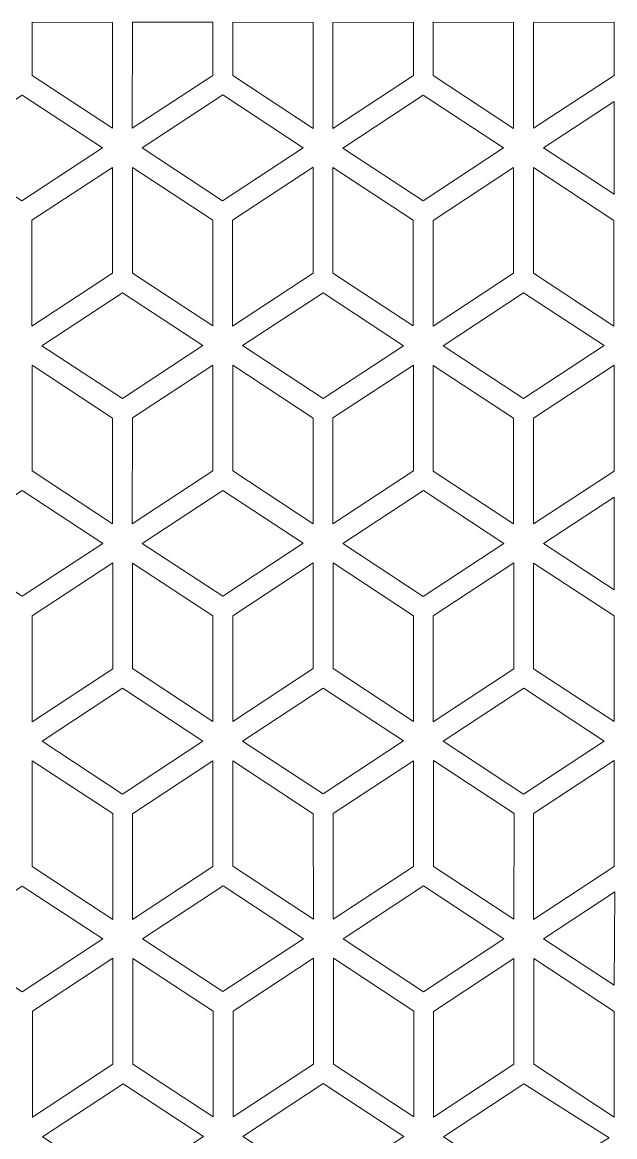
# Model space of a CAD drawing. Header units: centimetres. Extents: x -127 to 127, y -127 to 127.
# Drawn here: x 60.9 to 127.2, y 2 to 126.7 of the extents above; entities that cross this region are included whole.
import ezdxf

# ---------------------------------------------------------------- set-up
doc = ezdxf.new("R2010")
doc.units = ezdxf.units.CM
doc.header["$MEASUREMENT"] = 0
doc.layers.add('layer 1', color=7, linetype='Continuous')

msp = doc.modelspace()

# ---------------------------------------------------------------- linework, layer by layer
at = {"layer": 'layer 1', "color": 114, "lineweight": 9}
for points, knots in [([(61.95754, 126.73651), (61.95754, 126.73651), (61.95754, 120.79674), (61.95754, 120.79674), (61.95754, 120.79674), (61.95754, 120.79674), (70.95972, 114.88227), (70.95972, 114.88227), (70.95972, 114.88227), (70.95972, 114.88227), (70.95972, 126.7112), (70.95972, 126.7112), (70.95972, 126.7112), (70.95972, 126.7112), (61.95754, 126.73651), (61.95754, 126.73651)], [0, 0, 0, 0, 0.2, 0.2, 0.2, 0.2, 0.4, 0.4, 0.4, 0.4, 0.6, 0.6, 0.6, 0.6, 1, 1, 1, 1]), ([(73.19587, 126.73651), (73.19587, 126.73651), (73.17039, 114.86376), (73.17039, 114.86376), (73.17039, 114.86376), (73.17039, 114.86376), (82.18966, 120.78941), (82.18966, 120.78941), (82.18966, 120.78941), (82.18966, 120.78941), (82.18966, 126.73653), (82.18966, 126.73653), (82.18966, 126.73653), (82.18966, 126.73653), (73.19587, 126.73651), (73.19587, 126.73651)], [0, 0, 0, 0, 0.2, 0.2, 0.2, 0.2, 0.4, 0.4, 0.4, 0.4, 0.6, 0.6, 0.6, 0.6, 1, 1, 1, 1]), ([(84.42264, 126.73653), (84.42264, 126.73653), (84.42264, 120.77555), (84.42264, 120.77555), (84.42264, 120.77555), (84.42264, 120.77555), (93.42483, 114.86109), (93.42483, 114.86109), (93.42483, 114.86109), (93.42483, 114.86109), (93.42483, 126.72243), (93.42483, 126.72243), (93.42483, 126.72243), (93.42483, 126.72243), (84.42264, 126.73653), (84.42264, 126.73653)], [0, 0, 0, 0, 0.2, 0.2, 0.2, 0.2, 0.4, 0.4, 0.4, 0.4, 0.6, 0.6, 0.6, 0.6, 1, 1, 1, 1]), ([(95.63156, 126.70504), (95.63156, 126.70504), (95.63158, 114.84896), (95.63158, 114.84896), (95.63158, 114.84896), (95.63158, 114.84896), (104.65084, 120.77466), (104.65084, 120.77466), (104.65084, 120.77466), (104.65084, 120.77466), (104.65084, 126.73653), (104.65084, 126.73653), (104.65084, 126.73653), (104.65084, 126.73653), (95.63156, 126.70504), (95.63156, 126.70504)], [0, 0, 0, 0, 0.2, 0.2, 0.2, 0.2, 0.4, 0.4, 0.4, 0.4, 0.6, 0.6, 0.6, 0.6, 1, 1, 1, 1]), ([(106.87659, 126.73653), (106.87659, 126.73653), (106.87659, 120.76554), (106.87659, 120.76554), (106.87659, 120.76554), (106.87659, 120.76554), (115.87878, 114.85108), (115.87878, 114.85108), (115.87878, 114.85108), (115.87878, 114.85108), (115.87878, 126.73102), (115.87878, 126.73102), (115.87878, 126.73102), (115.87878, 126.73102), (106.87659, 126.73653), (106.87659, 126.73653)], [0, 0, 0, 0, 0.2, 0.2, 0.2, 0.2, 0.4, 0.4, 0.4, 0.4, 0.6, 0.6, 0.6, 0.6, 1, 1, 1, 1]), ([(127.1159, 126.73653), (127.1159, 126.73653), (127.11593, 120.79058), (127.11593, 120.79058), (127.11593, 120.79058), (127.11593, 120.79058), (118.09667, 114.86488), (118.09667, 114.86488), (118.09667, 114.86488), (118.09667, 114.86488), (118.09666, 126.71627), (118.09666, 126.71627), (118.09666, 126.71627), (118.09666, 126.71627), (127.1159, 126.73653), (127.1159, 126.73653)], [0, 0, 0, 0, 0.2, 0.2, 0.2, 0.2, 0.4, 0.4, 0.4, 0.4, 0.6, 0.6, 0.6, 0.6, 1, 1, 1, 1]), ([(60.82454, 106.74784), (60.82454, 106.74784), (51.82239, 112.66229), (51.82239, 112.66229), (51.82239, 112.66229), (51.82239, 112.66229), (60.84164, 118.58795), (60.84164, 118.58795), (60.84164, 118.58795), (60.84164, 118.58795), (69.84383, 112.67351), (69.84383, 112.67351), (69.84383, 112.67351), (69.84383, 112.67351), (60.82454, 106.74784), (60.82454, 106.74784)], [0, 0, 0, 0, 0.2, 0.2, 0.2, 0.2, 0.4, 0.4, 0.4, 0.4, 0.6, 0.6, 0.6, 0.6, 1, 1, 1, 1]), ([(83.27849, 106.75643), (83.27849, 106.75643), (74.27634, 112.67088), (74.27634, 112.67088), (74.27634, 112.67088), (74.27634, 112.67088), (83.29558, 118.59654), (83.29558, 118.59654), (83.29558, 118.59654), (83.29558, 118.59654), (92.29777, 112.6821), (92.29777, 112.6821), (92.29777, 112.6821), (92.29777, 112.6821), (83.27849, 106.75643), (83.27849, 106.75643)], [0, 0, 0, 0, 0.2, 0.2, 0.2, 0.2, 0.4, 0.4, 0.4, 0.4, 0.6, 0.6, 0.6, 0.6, 1, 1, 1, 1]), ([(105.73966, 106.74168), (105.73966, 106.74168), (96.73751, 112.65613), (96.73751, 112.65613), (96.73751, 112.65613), (96.73751, 112.65613), (105.75675, 118.58179), (105.75675, 118.58179), (105.75675, 118.58179), (105.75675, 118.58179), (114.75894, 112.66735), (114.75894, 112.66735), (114.75894, 112.66735), (114.75894, 112.66735), (105.73966, 106.74168), (105.73966, 106.74168)], [0, 0, 0, 0, 0.2, 0.2, 0.2, 0.2, 0.4, 0.4, 0.4, 0.4, 0.6, 0.6, 0.6, 0.6, 1, 1, 1, 1]), ([(127.11947, 107.48839), (127.11947, 107.48839), (119.21613, 112.68089), (119.21613, 112.68089), (119.21613, 112.68089), (119.21613, 112.68089), (127.11947, 117.87339), (127.11947, 117.87339), (127.11947, 117.87339), (127.11947, 117.87339), (127.11947, 107.50073), (127.11947, 107.50073), (127.11947, 107.50073), (127.11947, 107.50073), (127.11947, 107.49693), (127.11947, 107.49693), (127.11947, 107.49693), (127.11947, 107.49693), (127.11947, 107.49332), (127.11947, 107.49332), (127.11947, 107.49332), (127.11947, 107.49332), (127.11947, 107.49092), (127.11947, 107.49092), (127.11947, 107.49092), (127.11947, 107.49092), (127.11947, 107.48944), (127.11947, 107.48944), (127.11947, 107.48944), (127.11947, 107.48944), (127.11947, 107.4887), (127.11947, 107.4887), (127.11947, 107.4887), (127.11947, 107.4887), (127.11947, 107.48842), (127.11947, 107.48842), (127.11947, 107.48842), (127.11947, 107.48842), (127.11947, 107.48839), (127.11947, 107.48839)], [0, 0, 0, 0, 0.090909091, 0.090909091, 0.090909091, 0.090909091, 0.181818182, 0.181818182, 0.181818182, 0.181818182, 0.272727273, 0.272727273, 0.272727273, 0.272727273, 0.363636364, 0.363636364, 0.363636364, 0.363636364, 0.454545455, 0.454545455, 0.454545455, 0.454545455, 0.545454545, 0.545454545, 0.545454545, 0.545454545, 0.636363636, 0.636363636, 0.636363636, 0.636363636, 0.727272727, 0.727272727, 0.727272727, 0.727272727, 0.818181818, 0.818181818, 0.818181818, 0.818181818, 1, 1, 1, 1]), ([(70.96328, 110.48953), (70.96328, 110.48953), (61.94401, 104.56384), (61.94401, 104.56384), (61.94401, 104.56384), (61.94401, 104.56384), (61.94402, 92.71245), (61.94402, 92.71245), (61.94402, 92.71245), (61.94402, 92.71245), (70.96328, 98.63815), (70.96328, 98.63815), (70.96328, 98.63815), (70.96328, 98.63815), (70.96328, 110.48953), (70.96328, 110.48953)], [0, 0, 0, 0, 0.2, 0.2, 0.2, 0.2, 0.4, 0.4, 0.4, 0.4, 0.6, 0.6, 0.6, 0.6, 1, 1, 1, 1]), ([(73.1851, 98.64938), (73.1851, 98.64938), (82.18729, 92.73494), (82.18729, 92.73494), (82.18729, 92.73494), (82.18729, 92.73494), (82.18729, 104.56384), (82.18729, 104.56384), (82.18729, 104.56384), (82.18729, 104.56384), (73.1851, 110.4783), (73.1851, 110.4783), (73.1851, 110.4783), (73.1851, 110.4783), (73.1851, 98.64938), (73.1851, 98.64938)], [0, 0, 0, 0, 0.2, 0.2, 0.2, 0.2, 0.4, 0.4, 0.4, 0.4, 0.6, 0.6, 0.6, 0.6, 1, 1, 1, 1]), ([(93.41723, 110.49812), (93.41723, 110.49812), (84.39795, 104.57243), (84.39795, 104.57243), (84.39795, 104.57243), (84.39795, 104.57243), (84.39797, 92.72104), (84.39797, 92.72104), (84.39797, 92.72104), (84.39797, 92.72104), (93.41723, 98.64674), (93.41723, 98.64674), (93.41723, 98.64674), (93.41723, 98.64674), (93.41723, 110.49812), (93.41723, 110.49812)], [0, 0, 0, 0, 0.2, 0.2, 0.2, 0.2, 0.4, 0.4, 0.4, 0.4, 0.6, 0.6, 0.6, 0.6, 1, 1, 1, 1]), ([(104.64124, 92.74351), (104.64124, 92.74351), (95.63511, 98.66055), (95.63511, 98.66055), (95.63511, 98.66055), (95.63511, 98.66055), (95.63905, 110.48689), (95.63905, 110.48689), (95.63905, 110.48689), (95.63905, 110.48689), (104.64124, 104.57243), (104.64124, 104.57243), (104.64124, 104.57243), (104.64124, 104.57243), (104.64124, 92.74351), (104.64124, 92.74351)], [0, 0, 0, 0, 0.2, 0.2, 0.2, 0.2, 0.4, 0.4, 0.4, 0.4, 0.6, 0.6, 0.6, 0.6, 1, 1, 1, 1]), ([(115.87839, 110.48337), (115.87839, 110.48337), (106.85912, 104.55768), (106.85912, 104.55768), (106.85912, 104.55768), (106.85912, 104.55768), (106.85913, 92.70629), (106.85913, 92.70629), (106.85913, 92.70629), (106.85913, 92.70629), (115.87839, 98.63199), (115.87839, 98.63199), (115.87839, 98.63199), (115.87839, 98.63199), (115.87839, 110.48337), (115.87839, 110.48337)], [0, 0, 0, 0, 0.2, 0.2, 0.2, 0.2, 0.4, 0.4, 0.4, 0.4, 0.6, 0.6, 0.6, 0.6, 1, 1, 1, 1]), ([(127.1024, 92.72876), (127.1024, 92.72876), (118.1002, 98.64323), (118.1002, 98.64323), (118.1002, 98.64323), (118.1002, 98.64323), (118.10022, 110.47214), (118.10022, 110.47214), (118.10022, 110.47214), (118.10022, 110.47214), (127.1024, 104.55768), (127.1024, 104.55768), (127.1024, 104.55768), (127.1024, 104.55768), (127.1024, 92.72876), (127.1024, 92.72876)], [0, 0, 0, 0, 0.2, 0.2, 0.2, 0.2, 0.4, 0.4, 0.4, 0.4, 0.6, 0.6, 0.6, 0.6, 1, 1, 1, 1]), ([(72.06565, 84.61403), (72.06565, 84.61403), (63.0635, 90.52848), (63.0635, 90.52848), (63.0635, 90.52848), (63.0635, 90.52848), (72.08274, 96.45414), (72.08274, 96.45414), (72.08274, 96.45414), (72.08274, 96.45414), (81.08493, 90.5397), (81.08493, 90.5397), (81.08493, 90.5397), (81.08493, 90.5397), (72.06565, 84.61403), (72.06565, 84.61403)], [0, 0, 0, 0, 0.2, 0.2, 0.2, 0.2, 0.4, 0.4, 0.4, 0.4, 0.6, 0.6, 0.6, 0.6, 1, 1, 1, 1]), ([(85.52501, 90.54203), (85.52501, 90.54203), (94.54502, 84.61589), (94.54502, 84.61589), (94.54502, 84.61589), (94.54502, 84.61589), (103.53494, 90.52228), (103.53494, 90.52228), (103.53494, 90.52228), (103.53494, 90.52228), (94.5367, 96.46272), (94.5367, 96.46272), (94.5367, 96.46272), (94.5367, 96.46272), (85.52501, 90.54203), (85.52501, 90.54203)], [0, 0, 0, 0, 0.2, 0.2, 0.2, 0.2, 0.4, 0.4, 0.4, 0.4, 0.6, 0.6, 0.6, 0.6, 1, 1, 1, 1]), ([(116.98076, 84.60787), (116.98076, 84.60787), (107.97861, 90.52232), (107.97861, 90.52232), (107.97861, 90.52232), (107.97861, 90.52232), (116.99786, 96.44799), (116.99786, 96.44799), (116.99786, 96.44799), (116.99786, 96.44799), (126.00005, 90.53354), (126.00005, 90.53354), (126.00005, 90.53354), (126.00005, 90.53354), (116.98076, 84.60787), (116.98076, 84.60787)], [0, 0, 0, 0, 0.2, 0.2, 0.2, 0.2, 0.4, 0.4, 0.4, 0.4, 0.6, 0.6, 0.6, 0.6, 1, 1, 1, 1]), ([(70.95213, 70.5972), (70.95213, 70.5972), (70.96329, 82.4188), (70.96329, 82.4188), (70.96329, 82.4188), (70.96329, 82.4188), (61.9611, 88.33323), (61.9611, 88.33323), (61.9611, 88.33323), (61.9611, 88.33323), (61.96109, 76.50435), (61.96109, 76.50435), (61.96109, 76.50435), (61.96109, 76.50435), (70.95213, 70.5972), (70.95213, 70.5972)], [0, 0, 0, 0, 0.2, 0.2, 0.2, 0.2, 0.4, 0.4, 0.4, 0.4, 0.6, 0.6, 0.6, 0.6, 1, 1, 1, 1]), ([(73.18511, 82.43472), (73.18511, 82.43472), (73.17397, 70.57597), (73.17397, 70.57597), (73.17397, 70.57597), (73.17397, 70.57597), (82.2044, 76.50899), (82.2044, 76.50899), (82.2044, 76.50899), (82.2044, 76.50899), (82.20225, 88.35897), (82.20225, 88.35897), (82.20225, 88.35897), (82.20225, 88.35897), (73.18511, 82.43472), (73.18511, 82.43472)], [0, 0, 0, 0, 0.2, 0.2, 0.2, 0.2, 0.4, 0.4, 0.4, 0.4, 0.6, 0.6, 0.6, 0.6, 1, 1, 1, 1]), ([(93.4284, 70.59114), (93.4284, 70.59114), (93.4284, 82.43003), (93.4284, 82.43003), (93.4284, 82.43003), (93.4284, 82.43003), (84.41505, 88.34182), (84.41505, 88.34182), (84.41505, 88.34182), (84.41505, 88.34182), (84.42621, 76.50559), (84.42621, 76.50559), (84.42621, 76.50559), (84.42621, 76.50559), (93.4284, 70.59114), (93.4284, 70.59114)], [0, 0, 0, 0, 0.2, 0.2, 0.2, 0.2, 0.4, 0.4, 0.4, 0.4, 0.6, 0.6, 0.6, 0.6, 1, 1, 1, 1]), ([(104.65833, 88.36431), (104.65833, 88.36431), (95.63906, 82.43862), (95.63906, 82.43862), (95.63906, 82.43862), (95.63906, 82.43862), (95.63907, 70.58723), (95.63907, 70.58723), (95.63907, 70.58723), (95.63907, 70.58723), (104.65833, 76.51293), (104.65833, 76.51293), (104.65833, 76.51293), (104.65833, 76.51293), (104.65833, 88.36431), (104.65833, 88.36431)], [0, 0, 0, 0, 0.2, 0.2, 0.2, 0.2, 0.4, 0.4, 0.4, 0.4, 0.6, 0.6, 0.6, 0.6, 1, 1, 1, 1]), ([(115.87841, 82.41264), (115.87841, 82.41264), (106.87622, 88.32711), (106.87622, 88.32711), (106.87622, 88.32711), (106.87622, 88.32711), (106.87622, 76.49818), (106.87622, 76.49818), (106.87622, 76.49818), (106.87622, 76.49818), (115.87841, 70.58371), (115.87841, 70.58371), (115.87841, 70.58371), (115.87841, 70.58371), (115.87841, 82.41264), (115.87841, 82.41264)], [0, 0, 0, 0, 0.2, 0.2, 0.2, 0.2, 0.4, 0.4, 0.4, 0.4, 0.6, 0.6, 0.6, 0.6, 1, 1, 1, 1]), ([(127.1195, 88.34956), (127.1195, 88.34956), (118.10023, 82.42387), (118.10023, 82.42387), (118.10023, 82.42387), (118.10023, 82.42387), (118.10024, 70.57248), (118.10024, 70.57248), (118.10024, 70.57248), (118.10024, 70.57248), (127.1195, 76.49818), (127.1195, 76.49818), (127.1195, 76.49818), (127.1195, 76.49818), (127.1195, 88.34956), (127.1195, 88.34956)], [0, 0, 0, 0, 0.2, 0.2, 0.2, 0.2, 0.4, 0.4, 0.4, 0.4, 0.6, 0.6, 0.6, 0.6, 1, 1, 1, 1]), ([(60.84165, 62.469), (60.84165, 62.469), (51.8395, 68.38344), (51.8395, 68.38344), (51.8395, 68.38344), (51.8395, 68.38344), (60.85875, 74.30911), (60.85875, 74.30911), (60.85875, 74.30911), (60.85875, 74.30911), (69.86093, 68.39466), (69.86093, 68.39466), (69.86093, 68.39466), (69.86093, 68.39466), (60.84165, 62.469), (60.84165, 62.469)], [0, 0, 0, 0, 0.2, 0.2, 0.2, 0.2, 0.4, 0.4, 0.4, 0.4, 0.6, 0.6, 0.6, 0.6, 1, 1, 1, 1]), ([(83.2956, 62.47759), (83.2956, 62.47759), (74.29345, 68.39203), (74.29345, 68.39203), (74.29345, 68.39203), (74.29345, 68.39203), (83.31269, 74.3177), (83.31269, 74.3177), (83.31269, 74.3177), (83.31269, 74.3177), (92.31488, 68.40325), (92.31488, 68.40325), (92.31488, 68.40325), (92.31488, 68.40325), (83.2956, 62.47759), (83.2956, 62.47759)], [0, 0, 0, 0, 0.2, 0.2, 0.2, 0.2, 0.4, 0.4, 0.4, 0.4, 0.6, 0.6, 0.6, 0.6, 1, 1, 1, 1]), ([(105.75676, 62.46284), (105.75676, 62.46284), (96.75461, 68.37728), (96.75461, 68.37728), (96.75461, 68.37728), (96.75461, 68.37728), (105.77386, 74.30295), (105.77386, 74.30295), (105.77386, 74.30295), (105.77386, 74.30295), (114.77605, 68.3885), (114.77605, 68.3885), (114.77605, 68.3885), (114.77605, 68.3885), (105.75676, 62.46284), (105.75676, 62.46284)], [0, 0, 0, 0, 0.2, 0.2, 0.2, 0.2, 0.4, 0.4, 0.4, 0.4, 0.6, 0.6, 0.6, 0.6, 1, 1, 1, 1]), ([(127.11946, 63.19835), (127.11946, 63.19835), (119.21969, 68.38849), (119.21969, 68.38849), (119.21969, 68.38849), (119.21969, 68.38849), (127.11947, 73.57866), (127.11947, 73.57866), (127.11947, 73.57866), (127.11947, 73.57866), (127.11946, 63.19835), (127.11946, 63.19835)], [0, 0, 0, 0, 0.25, 0.25, 0.25, 0.25, 0.5, 0.5, 0.5, 0.5, 1, 1, 1, 1]), ([(70.98039, 66.21068), (70.98039, 66.21068), (61.96112, 60.28499), (61.96112, 60.28499), (61.96112, 60.28499), (61.96112, 60.28499), (61.96113, 48.4336), (61.96113, 48.4336), (61.96113, 48.4336), (61.96113, 48.4336), (70.98039, 54.3593), (70.98039, 54.3593), (70.98039, 54.3593), (70.98039, 54.3593), (70.98039, 66.21068), (70.98039, 66.21068)], [0, 0, 0, 0, 0.2, 0.2, 0.2, 0.2, 0.4, 0.4, 0.4, 0.4, 0.6, 0.6, 0.6, 0.6, 1, 1, 1, 1]), ([(82.19324, 60.28235), (82.19324, 60.28235), (73.19105, 66.19682), (73.19105, 66.19682), (73.19105, 66.19682), (73.19105, 66.19682), (73.19105, 54.36789), (73.19105, 54.36789), (73.19105, 54.36789), (73.19105, 54.36789), (82.19324, 48.45342), (82.19324, 48.45342), (82.19324, 48.45342), (82.19324, 48.45342), (82.19324, 60.28235), (82.19324, 60.28235)], [0, 0, 0, 0, 0.2, 0.2, 0.2, 0.2, 0.4, 0.4, 0.4, 0.4, 0.6, 0.6, 0.6, 0.6, 1, 1, 1, 1]), ([(93.43433, 66.21927), (93.43433, 66.21927), (84.41506, 60.29358), (84.41506, 60.29358), (84.41506, 60.29358), (84.41506, 60.29358), (84.41508, 48.44219), (84.41508, 48.44219), (84.41508, 48.44219), (84.41508, 48.44219), (93.43433, 54.36789), (93.43433, 54.36789), (93.43433, 54.36789), (93.43433, 54.36789), (93.43433, 66.21927), (93.43433, 66.21927)], [0, 0, 0, 0, 0.2, 0.2, 0.2, 0.2, 0.4, 0.4, 0.4, 0.4, 0.6, 0.6, 0.6, 0.6, 1, 1, 1, 1]), ([(104.65833, 48.46467), (104.65833, 48.46467), (95.65222, 54.38171), (95.65222, 54.38171), (95.65222, 54.38171), (95.65222, 54.38171), (95.65616, 66.20804), (95.65616, 66.20804), (95.65616, 66.20804), (95.65616, 66.20804), (104.65834, 60.29358), (104.65834, 60.29358), (104.65834, 60.29358), (104.65834, 60.29358), (104.65833, 48.46467), (104.65833, 48.46467)], [0, 0, 0, 0, 0.2, 0.2, 0.2, 0.2, 0.4, 0.4, 0.4, 0.4, 0.6, 0.6, 0.6, 0.6, 1, 1, 1, 1]), ([(115.8955, 66.20452), (115.8955, 66.20452), (106.87623, 60.27883), (106.87623, 60.27883), (106.87623, 60.27883), (106.87623, 60.27883), (106.87624, 48.42744), (106.87624, 48.42744), (106.87624, 48.42744), (106.87624, 48.42744), (115.8955, 54.35314), (115.8955, 54.35314), (115.8955, 54.35314), (115.8955, 54.35314), (115.8955, 66.20452), (115.8955, 66.20452)], [0, 0, 0, 0, 0.2, 0.2, 0.2, 0.2, 0.4, 0.4, 0.4, 0.4, 0.6, 0.6, 0.6, 0.6, 1, 1, 1, 1]), ([(127.11951, 48.44992), (127.11951, 48.44992), (127.11951, 60.27883), (127.11951, 60.27883), (127.11951, 60.27883), (127.11951, 60.27883), (118.11732, 66.19329), (118.11732, 66.19329), (118.11732, 66.19329), (118.11732, 66.19329), (118.11732, 54.36439), (118.11732, 54.36439), (118.11732, 54.36439), (118.11732, 54.36439), (127.11951, 48.44992), (127.11951, 48.44992)], [0, 0, 0, 0, 0.2, 0.2, 0.2, 0.2, 0.4, 0.4, 0.4, 0.4, 0.6, 0.6, 0.6, 0.6, 1, 1, 1, 1]), ([(81.08493, 46.24961), (81.08493, 46.24961), (72.08276, 40.33519), (72.08276, 40.33519), (72.08276, 40.33519), (72.08276, 40.33519), (63.08058, 46.24961), (63.08058, 46.24961), (63.08058, 46.24961), (63.08058, 46.24961), (72.09229, 52.17031), (72.09229, 52.17031), (72.09229, 52.17031), (72.09229, 52.17031), (81.08493, 46.24961), (81.08493, 46.24961)], [0, 0, 0, 0, 0.2, 0.2, 0.2, 0.2, 0.4, 0.4, 0.4, 0.4, 0.6, 0.6, 0.6, 0.6, 1, 1, 1, 1]), ([(94.53206, 52.16961), (94.53206, 52.16961), (103.55597, 46.26943), (103.55597, 46.26943), (103.55597, 46.26943), (103.55597, 46.26943), (94.5367, 40.34378), (94.5367, 40.34378), (94.5367, 40.34378), (94.5367, 40.34378), (85.53453, 46.2582), (85.53453, 46.2582), (85.53453, 46.2582), (85.53453, 46.2582), (94.53206, 52.16961), (94.53206, 52.16961)], [0, 0, 0, 0, 0.2, 0.2, 0.2, 0.2, 0.4, 0.4, 0.4, 0.4, 0.6, 0.6, 0.6, 0.6, 1, 1, 1, 1]), ([(126.01715, 46.25468), (126.01715, 46.25468), (116.99787, 40.32903), (116.99787, 40.32903), (116.99787, 40.32903), (116.99787, 40.32903), (107.9957, 46.24345), (107.9957, 46.24345), (107.9957, 46.24345), (107.9957, 46.24345), (117.01497, 52.16914), (117.01497, 52.16914), (117.01497, 52.16914), (117.01497, 52.16914), (126.01715, 46.25468), (126.01715, 46.25468)], [0, 0, 0, 0, 0.2, 0.2, 0.2, 0.2, 0.4, 0.4, 0.4, 0.4, 0.6, 0.6, 0.6, 0.6, 1, 1, 1, 1]), ([(61.96113, 44.06564), (61.96113, 44.06564), (70.9804, 38.13995), (70.9804, 38.13995), (70.9804, 38.13995), (70.9804, 38.13995), (70.98039, 26.28856), (70.98039, 26.28856), (70.98039, 26.28856), (70.98039, 26.28856), (61.96113, 32.21426), (61.96113, 32.21426), (61.96113, 32.21426), (61.96113, 32.21426), (61.96113, 44.06564), (61.96113, 44.06564)], [0, 0, 0, 0, 0.2, 0.2, 0.2, 0.2, 0.4, 0.4, 0.4, 0.4, 0.6, 0.6, 0.6, 0.6, 1, 1, 1, 1]), ([(73.20222, 38.12872), (73.20222, 38.12872), (82.20441, 44.04319), (82.20441, 44.04319), (82.20441, 44.04319), (82.20441, 44.04319), (82.20441, 32.21426), (82.20441, 32.21426), (82.20441, 32.21426), (82.20441, 32.21426), (73.20222, 26.29979), (73.20222, 26.29979), (73.20222, 26.29979), (73.20222, 26.29979), (73.20222, 38.12872), (73.20222, 38.12872)], [0, 0, 0, 0, 0.2, 0.2, 0.2, 0.2, 0.4, 0.4, 0.4, 0.4, 0.6, 0.6, 0.6, 0.6, 1, 1, 1, 1]), ([(93.45143, 26.33885), (93.45143, 26.33885), (84.42625, 32.26839), (84.42625, 32.26839), (84.42625, 32.26839), (84.42625, 32.26839), (84.42623, 44.0544), (84.42623, 44.0544), (84.42623, 44.0544), (84.42623, 44.0544), (93.4455, 38.12872), (93.4455, 38.12872), (93.4455, 38.12872), (93.4455, 38.12872), (93.45143, 26.33885), (93.45143, 26.33885)], [0, 0, 0, 0, 0.2, 0.2, 0.2, 0.2, 0.4, 0.4, 0.4, 0.4, 0.6, 0.6, 0.6, 0.6, 1, 1, 1, 1]), ([(95.67325, 38.14854), (95.67325, 38.14854), (104.67544, 44.06301), (104.67544, 44.06301), (104.67544, 44.06301), (104.67544, 44.06301), (104.67544, 32.23409), (104.67544, 32.23409), (104.67544, 32.23409), (104.67544, 32.23409), (95.67325, 26.31962), (95.67325, 26.31962), (95.67325, 26.31962), (95.67325, 26.31962), (95.67325, 38.14854), (95.67325, 38.14854)], [0, 0, 0, 0, 0.2, 0.2, 0.2, 0.2, 0.4, 0.4, 0.4, 0.4, 0.6, 0.6, 0.6, 0.6, 1, 1, 1, 1]), ([(106.89726, 32.22193), (106.89726, 32.22193), (115.89551, 26.30487), (115.89551, 26.30487), (115.89551, 26.30487), (115.89551, 26.30487), (115.91653, 38.14854), (115.91653, 38.14854), (115.91653, 38.14854), (115.91653, 38.14854), (106.89726, 44.07422), (106.89726, 44.07422), (106.89726, 44.07422), (106.89726, 44.07422), (106.89726, 32.22193), (106.89726, 32.22193)], [0, 0, 0, 0, 0.2, 0.2, 0.2, 0.2, 0.4, 0.4, 0.4, 0.4, 0.6, 0.6, 0.6, 0.6, 1, 1, 1, 1]), ([(127.13661, 44.07072), (127.13661, 44.07072), (118.11734, 38.14503), (118.11734, 38.14503), (118.11734, 38.14503), (118.11734, 38.14503), (118.11735, 26.29363), (118.11735, 26.29363), (118.11735, 26.29363), (118.11735, 26.29363), (127.13661, 32.21934), (127.13661, 32.21934), (127.13661, 32.21934), (127.13661, 32.21934), (127.13661, 44.07072), (127.13661, 44.07072)], [0, 0, 0, 0, 0.2, 0.2, 0.2, 0.2, 0.4, 0.4, 0.4, 0.4, 0.6, 0.6, 0.6, 0.6, 1, 1, 1, 1]), ([(51.85662, 24.10459), (51.85662, 24.10459), (60.85876, 18.19015), (60.85876, 18.19015), (60.85876, 18.19015), (60.85876, 18.19015), (69.86093, 24.10457), (69.86093, 24.10457), (69.86093, 24.10457), (69.86093, 24.10457), (60.85878, 30.01905), (60.85878, 30.01905), (60.85878, 30.01905), (60.85878, 30.01905), (51.85662, 24.10459), (51.85662, 24.10459)], [0, 0, 0, 0, 0.2, 0.2, 0.2, 0.2, 0.4, 0.4, 0.4, 0.4, 0.6, 0.6, 0.6, 0.6, 1, 1, 1, 1]), ([(74.33122, 24.12206), (74.33122, 24.12206), (83.32979, 18.20997), (83.32979, 18.20997), (83.32979, 18.20997), (83.32979, 18.20997), (92.33196, 24.12439), (92.33196, 24.12439), (92.33196, 24.12439), (92.33196, 24.12439), (83.35649, 30.05171), (83.35649, 30.05171), (83.35649, 30.05171), (83.35649, 30.05171), (74.33122, 24.12206), (74.33122, 24.12206)], [0, 0, 0, 0, 0.2, 0.2, 0.2, 0.2, 0.4, 0.4, 0.4, 0.4, 0.6, 0.6, 0.6, 0.6, 1, 1, 1, 1]), ([(114.79242, 24.11011), (114.79242, 24.11011), (105.77317, 30.03581), (105.77317, 30.03581), (105.77317, 30.03581), (105.77317, 30.03581), (96.77561, 24.12438), (96.77561, 24.12438), (96.77561, 24.12438), (96.77561, 24.12438), (105.79489, 18.19874), (105.79489, 18.19874), (105.79489, 18.19874), (105.79489, 18.19874), (114.79242, 24.11011), (114.79242, 24.11011)], [0, 0, 0, 0, 0.2, 0.2, 0.2, 0.2, 0.4, 0.4, 0.4, 0.4, 0.6, 0.6, 0.6, 0.6, 1, 1, 1, 1]), ([(127.11947, 18.93074), (127.11947, 18.93074), (119.23683, 24.10967), (119.23683, 24.10967), (119.23683, 24.10967), (119.23683, 24.10967), (127.19344, 29.37885), (127.19344, 29.37885), (127.19344, 29.37885), (127.19344, 29.37885), (127.11947, 18.93074), (127.11947, 18.93074)], [0, 0, 0, 0, 0.25, 0.25, 0.25, 0.25, 0.5, 0.5, 0.5, 0.5, 1, 1, 1, 1]), ([(61.99375, 4.14414), (61.99375, 4.14414), (71.01304, 10.06982), (71.01304, 10.06982), (71.01304, 10.06982), (71.01304, 10.06982), (71.01302, 21.94204), (71.01302, 21.94204), (71.01302, 21.94204), (71.01302, 21.94204), (61.99375, 16.01637), (61.99375, 16.01637), (61.99375, 16.01637), (61.99375, 16.01637), (61.99375, 4.14414), (61.99375, 4.14414)], [0, 0, 0, 0, 0.2, 0.2, 0.2, 0.2, 0.4, 0.4, 0.4, 0.4, 0.6, 0.6, 0.6, 0.6, 1, 1, 1, 1]), ([(82.23703, 16.01637), (82.23703, 16.01637), (73.23485, 21.93084), (73.23485, 21.93084), (73.23485, 21.93084), (73.23485, 21.93084), (73.23485, 10.10191), (73.23485, 10.10191), (73.23485, 10.10191), (73.23485, 10.10191), (82.23703, 4.18744), (82.23703, 4.18744), (82.23703, 4.18744), (82.23703, 4.18744), (82.23703, 16.01637), (82.23703, 16.01637)], [0, 0, 0, 0, 0.2, 0.2, 0.2, 0.2, 0.4, 0.4, 0.4, 0.4, 0.6, 0.6, 0.6, 0.6, 1, 1, 1, 1]), ([(93.47813, 21.95329), (93.47813, 21.95329), (84.45886, 16.0276), (84.45886, 16.0276), (84.45886, 16.0276), (84.45886, 16.0276), (84.45887, 4.17621), (84.45887, 4.17621), (84.45887, 4.17621), (84.45887, 4.17621), (93.47813, 10.10191), (93.47813, 10.10191), (93.47813, 10.10191), (93.47813, 10.10191), (93.47813, 21.95329), (93.47813, 21.95329)], [0, 0, 0, 0, 0.2, 0.2, 0.2, 0.2, 0.4, 0.4, 0.4, 0.4, 0.6, 0.6, 0.6, 0.6, 1, 1, 1, 1]), ([(95.69995, 10.09069), (95.69995, 10.09069), (104.70214, 4.17623), (104.70214, 4.17623), (104.70214, 4.17623), (104.70214, 4.17623), (104.70214, 16.0276), (104.70214, 16.0276), (104.70214, 16.0276), (104.70214, 16.0276), (95.69995, 21.94206), (95.69995, 21.94206), (95.69995, 21.94206), (95.69995, 21.94206), (95.69995, 10.09069), (95.69995, 10.09069)], [0, 0, 0, 0, 0.2, 0.2, 0.2, 0.2, 0.4, 0.4, 0.4, 0.4, 0.6, 0.6, 0.6, 0.6, 1, 1, 1, 1]), ([(106.89334, 4.14862), (106.89334, 4.14862), (115.91261, 10.0743), (115.91261, 10.0743), (115.91261, 10.0743), (115.91261, 10.0743), (115.91261, 21.92566), (115.91261, 21.92566), (115.91261, 21.92566), (115.91261, 21.92566), (106.89334, 15.99999), (106.89334, 15.99999), (106.89334, 15.99999), (106.89334, 15.99999), (106.89334, 4.14862), (106.89334, 4.14862)], [0, 0, 0, 0, 0.2, 0.2, 0.2, 0.2, 0.4, 0.4, 0.4, 0.4, 0.6, 0.6, 0.6, 0.6, 1, 1, 1, 1]), ([(127.13662, 15.99999), (127.13662, 15.99999), (118.13443, 21.91446), (118.13443, 21.91446), (118.13443, 21.91446), (118.13443, 21.91446), (118.13443, 10.08553), (118.13443, 10.08553), (118.13443, 10.08553), (118.13443, 10.08553), (127.13662, 4.17106), (127.13662, 4.17106), (127.13662, 4.17106), (127.13662, 4.17106), (127.13662, 15.99999), (127.13662, 15.99999)], [0, 0, 0, 0, 0.2, 0.2, 0.2, 0.2, 0.4, 0.4, 0.4, 0.4, 0.6, 0.6, 0.6, 0.6, 1, 1, 1, 1]), ([(72.13003, -3.94468), (72.13003, -3.94468), (63.12788, 1.96976), (63.12788, 1.96976), (63.12788, 1.96976), (63.12788, 1.96976), (72.14713, 7.89543), (72.14713, 7.89543), (72.14713, 7.89543), (72.14713, 7.89543), (81.14932, 1.98098), (81.14932, 1.98098), (81.14932, 1.98098), (81.14932, 1.98098), (72.13003, -3.94468), (72.13003, -3.94468)], [0, 0, 0, 0, 0.2, 0.2, 0.2, 0.2, 0.4, 0.4, 0.4, 0.4, 0.6, 0.6, 0.6, 0.6, 1, 1, 1, 1]), ([(94.5805, -3.9222), (94.5805, -3.9222), (103.58265, 1.99224), (103.58265, 1.99224), (103.58265, 1.99224), (103.58265, 1.99224), (94.5634, 7.91791), (94.5634, 7.91791), (94.5634, 7.91791), (94.5634, 7.91791), (85.56122, 2.00346), (85.56122, 2.00346), (85.56122, 2.00346), (85.56122, 2.00346), (94.5805, -3.9222), (94.5805, -3.9222)], [0, 0, 0, 0, 0.2, 0.2, 0.2, 0.2, 0.4, 0.4, 0.4, 0.4, 0.6, 0.6, 0.6, 0.6, 1, 1, 1, 1]), ([(117.01498, -3.94982), (117.01498, -3.94982), (108.01283, 1.96463), (108.01283, 1.96463), (108.01283, 1.96463), (108.01283, 1.96463), (117.03207, 7.89029), (117.03207, 7.89029), (117.03207, 7.89029), (117.03207, 7.89029), (126.56256, 1.83849), (126.56256, 1.83849), (126.56256, 1.83849), (126.56256, 1.83849), (117.01498, -3.94982), (117.01498, -3.94982)], [0, 0, 0, 0, 0.2, 0.2, 0.2, 0.2, 0.4, 0.4, 0.4, 0.4, 0.6, 0.6, 0.6, 0.6, 1, 1, 1, 1])]:
    msp.add_open_spline(points, degree=3, knots=knots, dxfattribs=at)

doc.saveas('drawing.dxf')
